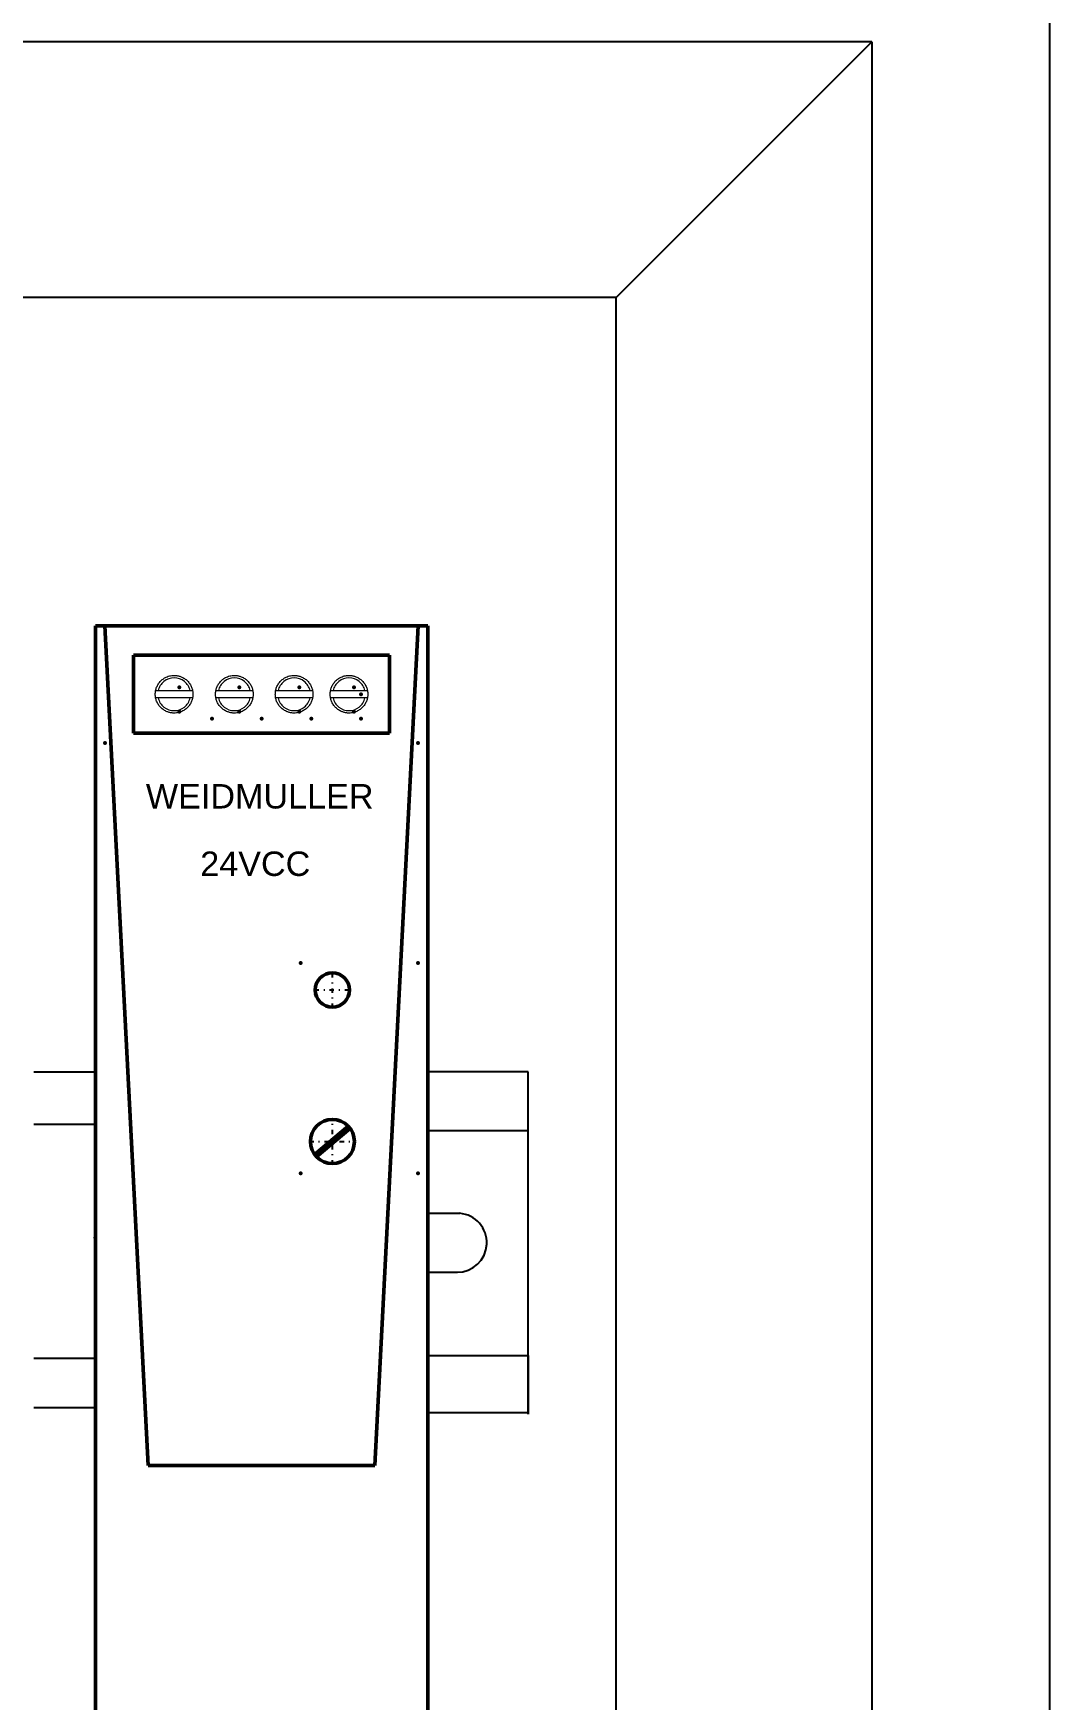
# Model space of a CAD drawing. Header units: millimetres. Extents: x -72 to 2978, y -1067 to 2817.
# Drawn here: x 380.5 to 484.4, y -650.6 to -480.2 of the extents above; entities that cross this region are included whole.
import ezdxf

# ---------------------------------------------------------------- set-up
doc = ezdxf.new("R2010")
doc.units = ezdxf.units.MM
doc.linetypes.add('Center', pattern=[1.5, 0.45, -0.5, 0.05, -0.5])
for name, color, linetype, lineweight in [('2d ConnectionPoints', 7, 'Continuous', 50), ('AM_0', 7, 'Continuous', 50), ('AM_7', 7, 'Center', 25)]:
    doc.layers.add(name, color=color, linetype=linetype, lineweight=lineweight)
doc.styles.get("Standard").update_dxf_attribs({"font": 'arial.ttf'})

# ---------------------------------------------------------------- blocks, each defined once
blk = doc.blocks.new('4_1469470000_PART5_0_in_1469470000_0')
at = {"layer": 'AM_0'}
for p, q in [((25.87, 73.81), (22.43, 70.92)), ((26.07, 73.58), (22.63, 70.69))]:
    blk.add_line(p, q, dxfattribs=at)
blk = doc.blocks.new('5_1469470000_PART4_0_in_1469470000_0')
at = {"layer": 'AM_0'}
for p, q in [((0, 125), (0, 0)), ((0.97, 125), (0, 125)), ((0.97, 125), (5.4, 39.1)), ((28.6, 39.1), (33.03, 125)), ((34, 125), (33.03, 125)), ((34, 0), (34, 125)), ((5.4, 39.1), (28.6, 39.1)), ((28.25, 11), (5.75, 11)), ((5.75, 11), (5.75, 3)), ((28.25, 11), (28.25, 3)), ((28.25, 3), (5.75, 3)), ((0, 0), (34, 0))]:
    blk.add_line(p, q, dxfattribs=at)
blk = doc.blocks.new('6_1469470000_PART3_0_in_1469470000_0')
at = {"layer": 'AM_0'}
for p, q in [((33.03, 125), (0.97, 125)), ((5.4, 39.1), (0.97, 125)), ((33.03, 125), (28.6, 39.1)), ((30.1, 122), (3.9, 122)), ((3.9, 122), (3.9, 114)), ((30.1, 122), (30.1, 114)), ((30.1, 114), (3.9, 114)), ((5.4, 39.1), (28.6, 39.1))]:
    blk.add_line(p, q, dxfattribs=at)
for centre, radius in [((24.25, 87.75), 1.75), ((24.25, 72.25), 2.25)]:
    blk.add_circle(centre, radius, dxfattribs=at)
at = {"layer": 'AM_7'}
for p, q in [((24.25, 85.91), (24.25, 89.59)), ((22.41, 87.75), (26.09, 87.75)), ((24.25, 69.89), (24.25, 74.61)), ((21.89, 72.25), (26.61, 72.25))]:
    blk.add_line(p, q, dxfattribs=at)
blk = doc.blocks.new('7_1469470000_PART2_0_in_1469470000_0')
at = {"layer": 'AM_0'}
blk.add_circle((24.25, 87.75), 1.75, dxfattribs=at)

msp = doc.modelspace()

# ---------------------------------------------------------------- linework, layer by layer
for p, q in [((484.41, -464.45), (484.41, -1066.73)), ((466.22, -481.02), (64.04, -481.02)), ((440.06, -507.19), (466.22, -481.02)), ((466.22, -481.02), (466.22, -1013.75)), ((440.06, -507.19), (90.2, -507.19)), ((440.06, -698.78), (440.06, -507.19)), ((431.08, -592.4), (431.08, -586.4))]:
    msp.add_line(p, q)
at = {"color": 7, "linetype": 'Continuous', "lineweight": 15}
for p, q in [((393.23, -547.4), (396.49, -547.4)), ((396.49, -548.15), (393.23, -548.15)), ((399.39, -547.4), (402.65, -547.4)), ((402.65, -548.15), (399.39, -548.15)), ((405.5, -547.4), (408.76, -547.4)), ((408.76, -548.15), (405.5, -548.15)), ((411.11, -547.4), (414.38, -547.4)), ((414.38, -548.15), (411.11, -548.15))]:
    msp.add_line(p, q, dxfattribs=at)
at = {"color": 6, "linetype": 'ByBlock'}
for p, q in [((380.52, -586.4), (386.8, -586.4)), ((431.08, -586.4), (420.8, -586.4)), ((431.08, -621.4), (431.08, -586.4)), ((380.52, -591.74), (386.8, -591.74)), ((420.8, -592.4), (431.08, -592.4)), ((420.8, -600.87), (423.58, -600.87)), ((422.19, -600.87), (424.07, -600.87)), ((420.8, -606.9), (423.85, -606.9)), ((380.52, -615.67), (386.8, -615.67)), ((420.8, -615.4), (431.08, -615.4)), ((380.52, -620.74), (386.8, -620.74)), ((431.08, -621.27), (420.8, -621.27))]:
    msp.add_line(p, q, dxfattribs=at)
at = {"color": 6}
for p, q in [((431.08, -592.4), (431.08, -586.4)), ((431.08, -615.4), (431.08, -621.4))]:
    msp.add_line(p, q, dxfattribs=at)
at = {"color": 6, "linetype": 'ByBlock'}
msp.add_arc((423.82, -603.88), 3.02, 269.4277, 85.4019, dxfattribs=at)
at = {"color": 7, "linetype": 'Continuous', "lineweight": 15}
for points, knots in [([(394.86, -549.7), (394.81, -549.7), (394.72, -549.7), (394.57, -549.68), (394.43, -549.65), (394.29, -549.61), (394.07, -549.54), (393.8, -549.39), (393.49, -549.14), (393.24, -548.84), (393.06, -548.5), (392.96, -548.14), (392.92, -547.77), (392.96, -547.41), (393.06, -547.05), (393.24, -546.71), (393.49, -546.4), (393.8, -546.15), (394.1, -545.99), (394.38, -545.9), (394.62, -545.86), (394.78, -545.85), (394.86, -545.85)], [0, 0, 0, 0, 0.024176, 0.048139, 0.072026, 0.095974, 0.120121, 0.185059, 0.250086, 0.315023, 0.38005, 0.439993, 0.500024, 0.559968, 0.619999, 0.684937, 0.749963, 0.814901, 0.879927, 0.92, 0.95981, 1, 1, 1, 1]), ([(394.86, -546.1), (394.48, -546.1), (394.11, -546.23), (393.52, -546.7), (393.31, -547.03), (393.23, -547.4)], [0, 0, 0, 0, 0.5, 0.5, 1, 1, 1, 1]), ([(394.86, -545.85), (394.91, -545.85), (395.01, -545.85), (395.15, -545.87), (395.29, -545.9), (395.43, -545.93), (395.65, -546.01), (395.93, -546.15), (396.23, -546.4), (396.48, -546.71), (396.66, -547.05), (396.76, -547.41), (396.8, -547.77), (396.76, -548.14), (396.66, -548.5), (396.48, -548.84), (396.23, -549.14), (395.93, -549.39), (395.62, -549.55), (395.34, -549.64), (395.1, -549.69), (394.94, -549.7), (394.86, -549.7)], [0, 0, 0, 0, 0.024176, 0.048139, 0.072026, 0.095974, 0.120121, 0.185059, 0.250086, 0.315023, 0.38005, 0.439993, 0.500024, 0.559968, 0.619999, 0.684937, 0.749963, 0.814901, 0.879927, 0.92, 0.95981, 1, 1, 1, 1]), ([(396.49, -547.4), (396.41, -547.03), (396.2, -546.7), (395.61, -546.23), (395.24, -546.1), (394.86, -546.1)], [0, 0, 0, 0, 0.5, 0.5, 1, 1, 1, 1]), ([(401.02, -549.7), (400.97, -549.7), (400.87, -549.7), (400.73, -549.68), (400.59, -549.65), (400.45, -549.61), (400.23, -549.54), (399.95, -549.39), (399.65, -549.14), (399.4, -548.84), (399.22, -548.5), (399.12, -548.14), (399.08, -547.77), (399.12, -547.41), (399.22, -547.05), (399.4, -546.71), (399.65, -546.4), (399.95, -546.15), (400.26, -545.99), (400.54, -545.9), (400.78, -545.86), (400.94, -545.85), (401.02, -545.85)], [0, 0, 0, 0, 0.024176, 0.048139, 0.072026, 0.095974, 0.120121, 0.185059, 0.250086, 0.315023, 0.38005, 0.439993, 0.500024, 0.559968, 0.619999, 0.684937, 0.749963, 0.814901, 0.879927, 0.92, 0.95981, 1, 1, 1, 1]), ([(401.02, -546.1), (400.64, -546.1), (400.27, -546.23), (399.68, -546.7), (399.47, -547.03), (399.39, -547.4)], [0, 0, 0, 0, 0.5, 0.5, 1, 1, 1, 1]), ([(401.02, -545.85), (401.07, -545.85), (401.16, -545.85), (401.31, -545.87), (401.45, -545.9), (401.59, -545.93), (401.81, -546.01), (402.08, -546.15), (402.39, -546.4), (402.64, -546.71), (402.82, -547.05), (402.92, -547.41), (402.96, -547.77), (402.92, -548.14), (402.82, -548.5), (402.64, -548.84), (402.39, -549.14), (402.08, -549.39), (401.78, -549.55), (401.5, -549.64), (401.26, -549.69), (401.1, -549.7), (401.02, -549.7)], [0, 0, 0, 0, 0.024176, 0.048139, 0.072026, 0.095974, 0.120121, 0.185059, 0.250086, 0.315023, 0.38005, 0.439993, 0.500024, 0.559968, 0.619999, 0.684937, 0.749963, 0.814901, 0.879927, 0.92, 0.95981, 1, 1, 1, 1]), ([(402.65, -547.4), (402.57, -547.03), (402.36, -546.7), (401.77, -546.23), (401.4, -546.1), (401.02, -546.1)], [0, 0, 0, 0, 0.5, 0.5, 1, 1, 1, 1]), ([(407.13, -549.7), (407.08, -549.7), (406.99, -549.7), (406.84, -549.68), (406.7, -549.65), (406.56, -549.61), (406.35, -549.54), (406.07, -549.39), (405.76, -549.14), (405.51, -548.84), (405.33, -548.5), (405.23, -548.14), (405.2, -547.77), (405.23, -547.41), (405.33, -547.05), (405.51, -546.71), (405.76, -546.4), (406.07, -546.15), (406.37, -545.99), (406.65, -545.9), (406.89, -545.86), (407.05, -545.85), (407.13, -545.85)], [0, 0, 0, 0, 0.024176, 0.048139, 0.072026, 0.095974, 0.120121, 0.185059, 0.250086, 0.315023, 0.38005, 0.439993, 0.500024, 0.559968, 0.619999, 0.684937, 0.749963, 0.814901, 0.879927, 0.92, 0.95981, 1, 1, 1, 1]), ([(407.13, -546.1), (406.75, -546.1), (406.38, -546.23), (405.79, -546.7), (405.58, -547.03), (405.5, -547.4)], [0, 0, 0, 0, 0.5, 0.5, 1, 1, 1, 1]), ([(407.13, -545.85), (407.18, -545.85), (407.28, -545.85), (407.42, -545.87), (407.56, -545.9), (407.7, -545.93), (407.92, -546.01), (408.2, -546.15), (408.5, -546.4), (408.75, -546.71), (408.93, -547.05), (409.03, -547.41), (409.07, -547.77), (409.03, -548.14), (408.93, -548.5), (408.75, -548.84), (408.5, -549.14), (408.2, -549.39), (407.89, -549.55), (407.61, -549.64), (407.37, -549.69), (407.21, -549.7), (407.13, -549.7)], [0, 0, 0, 0, 0.024176, 0.048139, 0.072026, 0.095974, 0.120121, 0.185059, 0.250086, 0.315023, 0.38005, 0.439993, 0.500024, 0.559968, 0.619999, 0.684937, 0.749963, 0.814901, 0.879927, 0.92, 0.95981, 1, 1, 1, 1]), ([(408.76, -547.4), (408.68, -547.03), (408.47, -546.7), (407.88, -546.23), (407.51, -546.1), (407.13, -546.1)], [0, 0, 0, 0, 0.5, 0.5, 1, 1, 1, 1]), ([(412.74, -549.7), (412.69, -549.7), (412.6, -549.7), (412.45, -549.68), (412.31, -549.65), (412.17, -549.61), (411.96, -549.54), (411.68, -549.39), (411.37, -549.14), (411.12, -548.84), (410.95, -548.5), (410.84, -548.14), (410.81, -547.77), (410.84, -547.41), (410.95, -547.05), (411.12, -546.71), (411.37, -546.4), (411.68, -546.15), (411.99, -545.99), (412.26, -545.9), (412.5, -545.86), (412.66, -545.85), (412.74, -545.85)], [0, 0, 0, 0, 0.024176, 0.048139, 0.072026, 0.095974, 0.120121, 0.185059, 0.250086, 0.315023, 0.38005, 0.439993, 0.500024, 0.559968, 0.619999, 0.684937, 0.749963, 0.814901, 0.879927, 0.92, 0.95981, 1, 1, 1, 1]), ([(412.74, -546.1), (412.36, -546.1), (412, -546.23), (411.4, -546.7), (411.2, -547.03), (411.11, -547.4)], [0, 0, 0, 0, 0.5, 0.5, 1, 1, 1, 1]), ([(412.74, -545.85), (412.79, -545.85), (412.89, -545.85), (413.03, -545.87), (413.18, -545.9), (413.32, -545.93), (413.53, -546.01), (413.81, -546.15), (414.11, -546.4), (414.36, -546.71), (414.54, -547.05), (414.65, -547.41), (414.68, -547.77), (414.65, -548.14), (414.54, -548.5), (414.36, -548.84), (414.11, -549.14), (413.81, -549.39), (413.5, -549.55), (413.22, -549.64), (412.99, -549.69), (412.82, -549.7), (412.74, -549.7)], [0, 0, 0, 0, 0.024176, 0.048139, 0.072026, 0.095974, 0.120121, 0.185059, 0.250086, 0.315023, 0.38005, 0.439993, 0.500024, 0.559968, 0.619999, 0.684937, 0.749963, 0.814901, 0.879927, 0.92, 0.95981, 1, 1, 1, 1]), ([(414.38, -547.4), (414.29, -547.03), (414.08, -546.7), (413.49, -546.23), (413.12, -546.1), (412.74, -546.1)], [0, 0, 0, 0, 0.5, 0.5, 1, 1, 1, 1]), ([(393.23, -548.15), (393.31, -548.52), (393.52, -548.85), (394.11, -549.32), (394.48, -549.45), (394.86, -549.45)], [0, 0, 0, 0, 0.5, 0.5, 1, 1, 1, 1]), ([(394.86, -549.45), (395.24, -549.45), (395.61, -549.32), (396.2, -548.85), (396.41, -548.52), (396.49, -548.15)], [0, 0, 0, 0, 0.5, 0.5, 1, 1, 1, 1]), ([(399.39, -548.15), (399.47, -548.52), (399.68, -548.85), (400.27, -549.32), (400.64, -549.45), (401.02, -549.45)], [0, 0, 0, 0, 0.5, 0.5, 1, 1, 1, 1]), ([(401.02, -549.45), (401.4, -549.45), (401.77, -549.32), (402.36, -548.85), (402.57, -548.52), (402.65, -548.15)], [0, 0, 0, 0, 0.5, 0.5, 1, 1, 1, 1]), ([(405.5, -548.15), (405.58, -548.52), (405.79, -548.85), (406.38, -549.32), (406.75, -549.45), (407.13, -549.45)], [0, 0, 0, 0, 0.5, 0.5, 1, 1, 1, 1]), ([(407.13, -549.45), (407.51, -549.45), (407.88, -549.32), (408.47, -548.85), (408.68, -548.52), (408.76, -548.15)], [0, 0, 0, 0, 0.5, 0.5, 1, 1, 1, 1]), ([(411.11, -548.15), (411.2, -548.52), (411.4, -548.85), (412, -549.32), (412.36, -549.45), (412.74, -549.45)], [0, 0, 0, 0, 0.5, 0.5, 1, 1, 1, 1]), ([(412.74, -549.45), (413.12, -549.45), (413.49, -549.32), (414.08, -548.85), (414.29, -548.52), (414.38, -548.15)], [0, 0, 0, 0, 0.5, 0.5, 1, 1, 1, 1])]:
    msp.add_open_spline(points, degree=3, knots=knots, dxfattribs=at)
for points in [[(392.97, -547.4), (393.03, -547.4), (393.13, -547.4), (393.23, -547.4)], [(393.23, -548.15), (393.13, -548.15), (393.03, -548.15), (392.97, -548.15)], [(396.49, -547.4), (396.59, -547.4), (396.69, -547.4), (396.75, -547.4)], [(396.75, -548.15), (396.69, -548.15), (396.59, -548.15), (396.49, -548.15)], [(399.13, -547.4), (399.19, -547.4), (399.29, -547.4), (399.39, -547.4)], [(399.39, -548.15), (399.29, -548.15), (399.19, -548.15), (399.13, -548.15)], [(402.65, -547.4), (402.75, -547.4), (402.85, -547.4), (402.91, -547.4)], [(402.91, -548.15), (402.85, -548.15), (402.75, -548.15), (402.65, -548.15)], [(405.24, -547.4), (405.3, -547.4), (405.4, -547.4), (405.5, -547.4)], [(405.5, -548.15), (405.4, -548.15), (405.3, -548.15), (405.24, -548.15)], [(408.76, -547.4), (408.87, -547.4), (408.96, -547.4), (409.02, -547.4)], [(409.02, -548.15), (408.96, -548.15), (408.87, -548.15), (408.76, -548.15)], [(410.86, -547.4), (410.91, -547.4), (411.01, -547.4), (411.11, -547.4)], [(411.11, -548.15), (411.01, -548.15), (410.91, -548.15), (410.86, -548.15)], [(414.38, -547.4), (414.48, -547.4), (414.57, -547.4), (414.63, -547.4)], [(414.63, -548.15), (414.57, -548.15), (414.48, -548.15), (414.38, -548.15)]]:
    msp.add_open_spline(points, degree=3, dxfattribs=at)
at = {"layer": '2d ConnectionPoints'}
for p in [(395.38, -547.06), (395.38, -547.06), (401.54, -547.06), (401.54, -547.06), (407.65, -547.06), (407.65, -547.06), (413.26, -547.06), (413.26, -547.06), (413.96, -547.77), (413.96, -547.77), (395.38, -549.56), (398.72, -550.27), (401.54, -549.56), (403.8, -550.27), (407.65, -549.56), (408.88, -550.27), (413.26, -549.56), (413.96, -550.27), (387.8, -552.77), (387.8, -552.77), (419.8, -552.77), (419.8, -552.77), (407.8, -575.27), (407.8, -575.27), (419.8, -575.27), (419.8, -575.27), (407.8, -596.77), (407.8, -596.77), (419.8, -596.77), (419.8, -596.77), (386.8, -603.37)]:
    msp.add_point(p, dxfattribs=at)

# ---------------------------------------------------------------- block references
for name in ['5_1469470000_PART4_0_in_1469470000_0', '6_1469470000_PART3_0_in_1469470000_0', '7_1469470000_PART2_0_in_1469470000_0', '4_1469470000_PART5_0_in_1469470000_0']:
    msp.add_blockref(name, (386.8, -665.77))

# ---------------------------------------------------------------- texts
at = {"char_height": 2.5, "attachment_point": 1}
for s, insert in [('WEIDMULLER', (391.97, -556.96)), ('24VCC', (397.53, -563.86))]:
    msp.add_mtext_dynamic_manual_height_columns(s, width=26.033, gutter_width=12.5, heights=[0], dxfattribs=dict(at, insert=insert))

doc.saveas('drawing.dxf')
